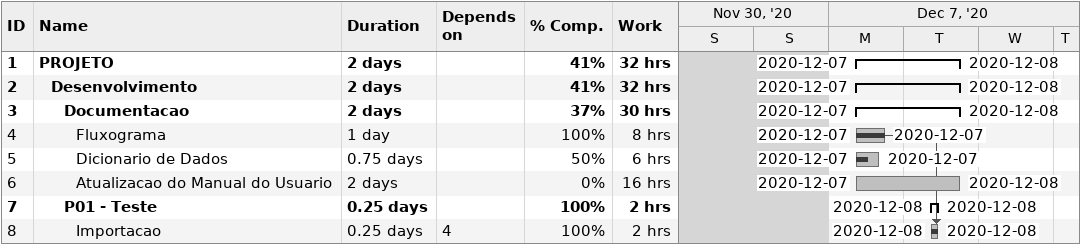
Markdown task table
| ID | Level | Task | Duration | Start | Finish | Predecessors | % complete | Work (h) |
|---|---|---|---|---|---|---|---|---|
| 1 | 1 | **PROJETO** | 2d | 2020-12-07 | 2020-12-08 |  | 41 | 32 |
| 2 | 2 | **Desenvolvimento** | 2d | 2020-12-07 | 2020-12-08 |  | 41 | 32 |
| 3 | 3 | **Documentacao** | 2d | 2020-12-07 | 2020-12-08 |  | 37 | 30 |
| 4 | 4 | Fluxograma | 1d | 2020-12-07 | 2020-12-07 |  | 100 | 8 |
| 5 | 4 | Dicionario de Dados | 0.75d | 2020-12-07 | 2020-12-07 |  | 50 | 6 |
| 6 | 4 | Atualizacao do Manual do Usuario | 2d | 2020-12-07 | 2020-12-08 |  | 0 | 16 |
| 7 | 3 | **P01 - Teste** | 0.25d | 2020-12-08 | 2020-12-08 |  | 100 | 2 |
| 8 | 4 | Importacao | 0.25d | 2020-12-08 | 2020-12-08 | 4 | 100 | 2 |
